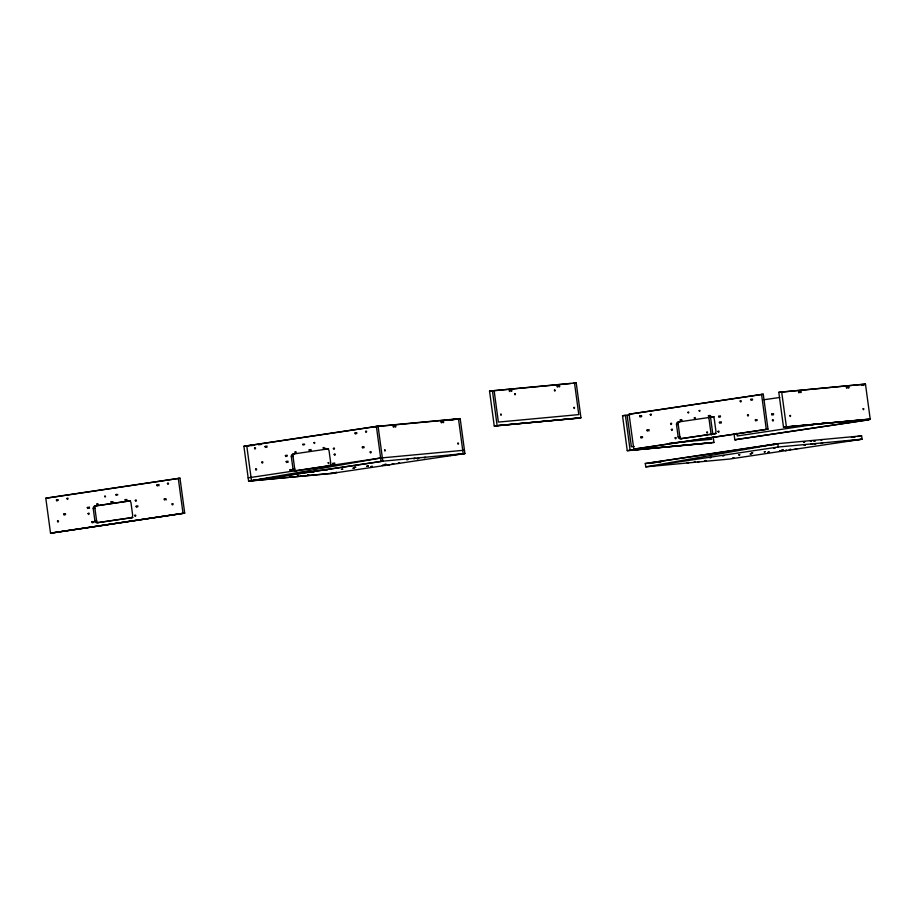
<?xml version="1.0" encoding="UTF-8"?>
<svg xmlns="http://www.w3.org/2000/svg" width="916" height="916" viewBox="0 0 916 916"><rect width="100%" height="100%" fill="white"/><g stroke="black" fill="none" stroke-linecap="round" stroke-linejoin="round"><path stroke-width="1.37" d="M93.558 521.673L93.924 522.658M681.928 419.86L681.939 420.433M58.2 499.701L58.132 500.445M65.494 513.784L65.517 514.689M112.817 501.567L112.954 502.621L113.859 502.483M117.672 494.342L117.683 495.029M126.9 499.46L126.832 500.205M137.892 505.964L137.824 506.708M165.979 498.728L166.265 499.873M287.189 455.252L287.2 456.168M287.99 461.206L288.128 462.248M291.735 469.553L291.746 470.469M304.559 444.065L304.57 444.752M356.782 432.695L356.793 433.611M364.064 446.768L364.087 447.684M642.528 436.783L642.551 437.699M710.163 415.463L710.312 416.517L711.217 416.379M752.517 399.078L752.54 399.983M757.097 419.62L757.108 420.536M266.968 446.035L267.003 447.214M311.028 449.481L310.925 450.523M326.039 448.416L325.008 448.416M334.729 462.992L334.752 464.172M641.589 415.578L641.612 416.769M720.48 415.887L720.388 416.94M721.281 421.829L721.316 423.02M773.493 413.677L773.528 414.868M89.356 506.972L89.379 508.357M158.949 484.415L158.972 485.801M649.02 429.547L649.055 430.932M330.722 473.549L464.904 453.546L460.187 418.612L376.384 426.409L243.896 446.252L248.614 481.186L380.655 458L464.458 450.203M325.111 466.702L326.497 466.53L325.386 466.691M489.533 391.086L576.21 382.854L580.939 417.788L494.251 426.02L489.533 391.086L570.496 383.552M573.336 383.289L576.21 382.854M245.591 446.092L378.079 426.249L382.808 461.183L248.614 481.186L335.302 472.965M449.974 420.043L455.595 419.196L375.205 426.684L376.384 426.409L381.102 461.343L464.904 453.546L450.764 455.298M456.557 419.059L458.481 418.772L463.198 453.706M450.317 420.089L460.187 418.612L456.74 419.047M292.948 454.073L294.643 453.912A2.256 1.935 84.7 0 0 293.028 456.431L294.689 468.694A2.256 1.935 84.7 0 0 296.91 470.641L295.204 470.801A2.256 1.935 84.7 0 1 292.983 468.855L291.322 456.592A2.256 1.935 84.7 0 1 292.948 454.073L328.569 448.829L326.863 448.989A2.256 1.935 84.7 0 1 329.084 450.935L330.745 463.198A2.256 1.935 84.7 0 1 329.13 465.717L330.825 465.557A2.256 1.935 84.7 0 0 331.317 465.408M494.251 426.02L580.939 417.788M45.8 498.212L179.983 478.198L184.711 513.132L52.223 532.986L50.529 533.146L45.8 498.212L179.983 478.198M629.074 414.215L763.257 394.212L767.986 429.146L633.792 449.149L629.074 414.215L763.257 394.212M711.056 442.875L627.254 450.672L622.525 415.738L625.41 415.303L630.128 450.237L713.942 442.439L713.186 436.852M778.795 392.323L865.471 384.09L870.2 419.024L867.315 419.459L783.512 427.257L778.795 392.323L865.471 384.09M763.944 399.742L779.711 397.487M861.464 385.235L864.28 384.812L862.574 384.972M248.167 477.843L380.655 458M294.986 470.927L331.603 465.442M248.614 481.186L382.808 461.183M94.852 506.033L130.473 500.789L94.852 506.033A2.256 1.935 84.7 0 0 93.237 508.552L94.886 520.815A2.256 1.935 84.7 0 0 97.107 522.75L132.74 517.517L97.107 522.75M680.382 438.764L716.003 433.52L680.382 438.764A2.256 1.935 84.7 0 1 678.161 436.817L676.5 424.555A2.256 1.935 84.7 0 1 678.126 422.036L713.747 416.791A2.256 1.935 84.7 0 1 714.251 416.803M183.005 513.292L50.529 533.146L184.711 513.132L183.005 513.292L178.288 478.358M627.254 450.672L713.942 442.439M783.512 427.257L870.2 419.024M818.904 423.742L737.243 435.982L736.865 433.234M821.721 423.318L825.946 422.688M867.303 419.906L868.998 419.746L734.815 439.76L734.06 434.161M868.998 419.746L734.815 439.76L736.521 439.6M645.311 463.507L777.798 443.665L861.601 435.867L862.059 439.211L729.571 459.053L645.769 466.851L645.311 463.507L655.261 462.58M776.619 443.928L649.891 462.924L655.535 462.397M778.257 447.008L645.769 466.851L777.798 443.665L778.257 447.008L862.059 439.211L849.327 440.791M851.388 437.298L855.613 436.669M851.743 437.344L854.559 436.921M857.376 436.497L861.601 435.867M313.158 468.534L312.951 468.523M821.457 439.829C819.328 440.161 823.656 439.531 821.469 439.875M739.304 454.863C737.174 455.195 741.513 454.554 739.315 454.897M764.688 451.748C762.581 452.069 766.91 451.439 764.711 451.783M694.855 461.618C692.748 461.95 697.087 461.309 694.878 461.664M297.711 475.954C299.944 475.702 295.582 476.24 297.723 475.999M710.095 454.199L709.385 454.302L710.118 454.233M804.626 445.176C806.824 444.924 802.508 445.451 804.637 445.21M847.792 441.02C850.025 440.768 845.64 441.306 847.804 441.065M443.688 456.179L447.935 455.653M836.594 442.371L839.422 442.016M843.67 441.489L846.498 441.134M254.121 445.142L246.77 445.829L251.499 480.763L332.416 473.389M258.346 444.752L261.175 444.489M243.896 446.252L248.156 445.863M250.995 445.6L253.835 445.336M622.525 415.738L629.933 414.879M713.747 416.791L712.041 416.952A2.256 1.935 84.7 0 1 714.262 418.898L715.923 431.161A2.256 1.935 84.7 0 1 714.308 433.68M291.322 456.592L293.028 456.431M678.126 422.036L679.821 421.875A2.256 1.935 84.7 0 0 678.206 424.394L679.867 436.657A2.256 1.935 84.7 0 0 682.088 438.604M676.5 424.555L678.206 424.394M292.983 468.855L294.689 468.694M678.161 436.817L679.867 436.657M634.204 446.47L631.387 446.733L627.117 415.143M669.47 443.195L672.287 442.932M675.103 442.668L711.778 439.256M635.498 449L633.792 449.149L767.986 429.146L766.28 429.306L761.562 394.372M93.237 508.552L94.932 508.391A2.256 1.935 84.7 0 1 96.558 505.872M658.364 462.133L661.18 461.87M94.886 520.815L96.592 520.654A2.256 1.935 84.7 0 0 98.31 522.589M578.053 418.223L497.136 425.585L492.407 390.651M867.315 419.459L786.397 426.822L781.669 391.888M710.347 415.887L712.808 434.058M708.812 417.284L711.228 435.134M574.515 383.014L578.786 414.605L498.384 422.081L494.113 390.491M94.932 508.391L96.592 520.654M131.034 517.666A2.256 1.935 84.7 0 0 132.648 515.158L130.999 502.884A2.256 1.935 84.7 0 0 128.778 500.949M328.214 462.706C328.455 465.442 329.634 461.561 328.214 462.706M384.617 450.1C384.857 452.836 386.025 448.955 384.617 450.1M393.273 426.341C393.536 429.1 394.659 425.15 393.273 426.341M395.174 426.158C395.437 428.928 396.536 424.967 395.174 426.158M441.134 421.887C441.443 424.68 442.462 420.639 441.134 421.887M443.035 421.715C443.287 424.486 444.409 420.501 443.035 421.715M457.828 443.287C458.126 446.092 459.145 442.039 457.828 443.287M500.64 414.341C500.938 417.146 501.968 413.093 500.64 414.341M509.307 390.582C509.571 393.353 510.681 389.38 509.307 390.582M511.197 390.411C511.46 393.17 512.571 389.22 511.197 390.411M514.723 393.846C514.964 396.582 516.143 392.689 514.723 393.846M554.455 390.147C554.753 392.941 555.772 388.899 554.455 390.147M557.168 386.128C557.466 388.934 558.485 384.88 557.168 386.128M559.058 385.957C559.332 388.716 560.42 384.766 559.058 385.957M573.851 407.528C574.114 410.311 575.237 406.326 573.851 407.528M706.854 432.192C707.118 434.951 708.228 431.001 706.854 432.192M789.913 415.589C790.176 418.349 791.275 414.387 789.913 415.589M798.569 391.819C798.832 394.59 799.954 390.617 798.569 391.819M800.458 391.647C800.721 394.407 801.843 390.456 800.458 391.647M846.43 387.365C846.705 390.136 847.792 386.174 846.43 387.365M848.319 387.193C848.594 389.976 849.693 385.968 848.319 387.193M863.124 408.776C863.376 411.547 864.498 407.563 863.124 408.776M56.414 500.033C56.884 502.953 58.567 498.384 56.414 500.033M57.468 521.112C57.937 524.021 59.62 519.464 57.468 521.112M63.708 514.105C64.177 517.025 65.86 512.456 63.708 514.105M66.983 498.453C67.441 501.361 69.124 496.804 66.983 498.453M87.306 507.544C87.776 510.452 89.459 505.895 87.306 507.544M88.108 513.487C88.577 516.395 90.26 511.838 88.108 513.487M91.852 521.834C92.321 524.754 94.004 520.185 91.852 521.834M96.947 504.006C97.417 506.926 99.1 502.357 96.947 504.006M104.699 496.312C105.019 498.487 106.359 495.075 104.699 496.312M111.031 501.899C111.5 504.819 113.183 500.25 111.031 501.899M115.908 494.629C116.206 496.804 117.58 493.403 115.908 494.629M125.114 499.793C125.584 502.701 127.255 498.144 125.114 499.793M135.305 500.342C135.774 503.262 137.457 498.705 135.305 500.342M136.118 506.296C136.576 509.204 138.259 504.647 136.118 506.296M134.732 515.41C135.202 518.33 136.885 513.761 134.732 515.41M156.899 484.976C157.369 487.896 159.052 483.327 156.899 484.976M164.193 499.048C164.662 501.968 166.346 497.411 164.193 499.048M167.468 483.396C167.926 486.316 169.609 481.747 167.468 483.396M172.036 503.949C172.506 506.857 174.189 502.3 172.036 503.949M254.511 448.073C254.98 450.993 256.663 446.435 254.511 448.073M255.564 469.152C256.033 472.072 257.717 467.504 255.564 469.152M261.804 462.156C262.274 465.065 263.945 460.508 261.804 462.156M265.067 446.493C265.537 449.413 267.22 444.844 265.067 446.493M285.403 455.584C285.872 458.492 287.544 453.935 285.403 455.584M286.204 461.527C286.662 464.423 288.368 459.912 286.204 461.527M289.948 469.874C290.406 472.793 292.089 468.236 289.948 469.874M295.044 452.057C295.513 454.966 297.196 450.409 295.044 452.057M302.795 444.352C303.116 446.539 304.455 443.126 302.795 444.352M309.127 449.939C309.597 452.859 311.268 448.29 309.127 449.939M313.993 442.668C314.303 444.844 315.676 441.466 313.993 442.668M323.211 447.832C323.669 450.752 325.352 446.184 323.211 447.832M333.401 448.393C333.871 451.302 335.554 446.745 333.401 448.393M334.203 454.336C334.672 457.256 336.355 452.687 334.203 454.336M332.829 463.45C333.298 466.37 334.97 461.801 332.829 463.45M354.996 433.028C355.465 435.936 357.148 431.379 354.996 433.028M365.553 431.436C366.022 434.356 367.705 429.787 365.553 431.436M362.289 447.1C362.747 450.008 364.431 445.451 362.289 447.1M370.133 451.989C370.602 454.897 372.274 450.34 370.133 451.989M639.689 416.036C640.158 418.955 641.841 414.398 639.689 416.036M640.742 437.115C641.211 440.035 642.895 435.466 640.742 437.115M646.982 430.119C647.452 433.028 649.123 428.47 646.982 430.119M650.245 414.456C650.715 417.375 652.398 412.807 650.245 414.456M670.581 423.547C671.05 426.455 672.722 421.898 670.581 423.547M671.382 429.49C671.852 432.409 673.535 427.841 671.382 429.49M675.126 437.837C675.584 440.756 677.268 436.199 675.126 437.837M680.222 420.02C680.691 422.929 682.374 418.372 680.222 420.02M687.973 412.315C688.328 414.501 689.588 411.078 687.973 412.315M694.305 417.902C694.775 420.822 696.446 416.265 694.305 417.902M699.171 410.631C699.492 412.807 700.843 409.429 699.171 410.631M708.389 415.795C708.847 418.715 710.53 414.147 708.389 415.795M718.579 416.356C719.049 419.265 720.732 414.708 718.579 416.356M719.381 422.299C719.85 425.219 721.533 420.65 719.381 422.299M718.007 431.413C718.476 434.333 720.148 429.776 718.007 431.413M740.174 400.99C740.643 403.899 742.326 399.342 740.174 400.99M747.467 415.062C747.925 417.971 749.609 413.414 747.467 415.062M750.731 399.399C751.2 402.319 752.883 397.762 750.731 399.399M755.311 419.952C755.78 422.871 757.452 418.303 755.311 419.952M771.593 414.147C772.062 417.066 773.745 412.498 771.593 414.147M772.406 420.089C772.864 423.009 774.547 418.452 772.406 420.089M262.159 479.446L263.613 479.251L262.228 479.434M290.12 477.099L291.586 476.904L290.12 477.099M300.517 476.137L301.982 475.942L300.597 476.114M312.688 471.98L314.154 471.786L312.757 471.969M307.398 475.106L308.864 474.912L307.478 475.083M325.489 470.068L326.955 469.874L325.489 470.068M341.439 469.313L342.905 469.118L341.519 469.29M335.359 472.633L336.825 472.438L335.359 472.633M354.24 467.389L355.706 467.194L354.24 467.389M353.072 468.248L354.538 468.065L353.141 468.236M376.716 462.282L378.182 462.088L376.716 462.282M366.835 466.187L368.289 466.004L366.835 466.187M370.854 466.599L372.32 466.404L370.854 466.599M382.327 465.42L383.793 465.225L382.327 465.42M384.617 464.538L386.071 464.343L384.617 464.538M388.189 464.881L389.655 464.687L388.189 464.881M392.243 463.931L393.708 463.748L392.323 463.92M406.761 459.626L408.227 459.431L406.761 459.626M398.105 463.393L399.571 463.198L398.185 463.382M413.643 458.595L415.108 458.401L413.643 458.595M417.169 458.653L418.635 458.458L417.169 458.653M424.051 457.622L425.505 457.428L424.119 457.611M449.928 455.47L451.393 455.275L449.996 455.458M658.856 461.767L660.31 461.572L658.856 461.767M659.302 465.11L660.768 464.916L659.302 465.11M687.263 462.763L688.729 462.569L687.343 462.752M697.671 461.801L699.137 461.607L697.671 461.801M709.831 457.645L711.297 457.45L709.831 457.645M704.553 460.771L706.018 460.576L704.622 460.748M722.632 455.733L724.098 455.538L722.713 455.721M732.514 458.298L733.979 458.103L732.514 458.298M773.413 444.603L774.879 444.409L773.493 444.592M751.395 453.054L752.86 452.859L751.463 453.042M750.215 453.924L751.681 453.729L750.296 453.901M773.871 447.947L775.337 447.752L773.94 447.935M767.997 452.264L769.463 452.069L768.077 452.252M803.458 441.947L804.924 441.752L803.527 441.924M781.76 450.203L783.226 450.008L781.76 450.203M779.47 451.084L780.936 450.89L779.47 451.084M810.339 440.917L811.805 440.722L810.408 440.894M785.344 450.546L786.798 450.351L785.344 450.546M813.866 440.974L815.332 440.779L813.866 440.974M789.397 449.596L790.863 449.413L789.397 449.596M795.26 449.058L796.725 448.863L795.26 449.058M810.786 444.26L812.252 444.065L810.866 444.249M814.313 444.317L815.778 444.123L814.393 444.306M821.194 443.287L822.66 443.092L821.263 443.275"/></g></svg>
